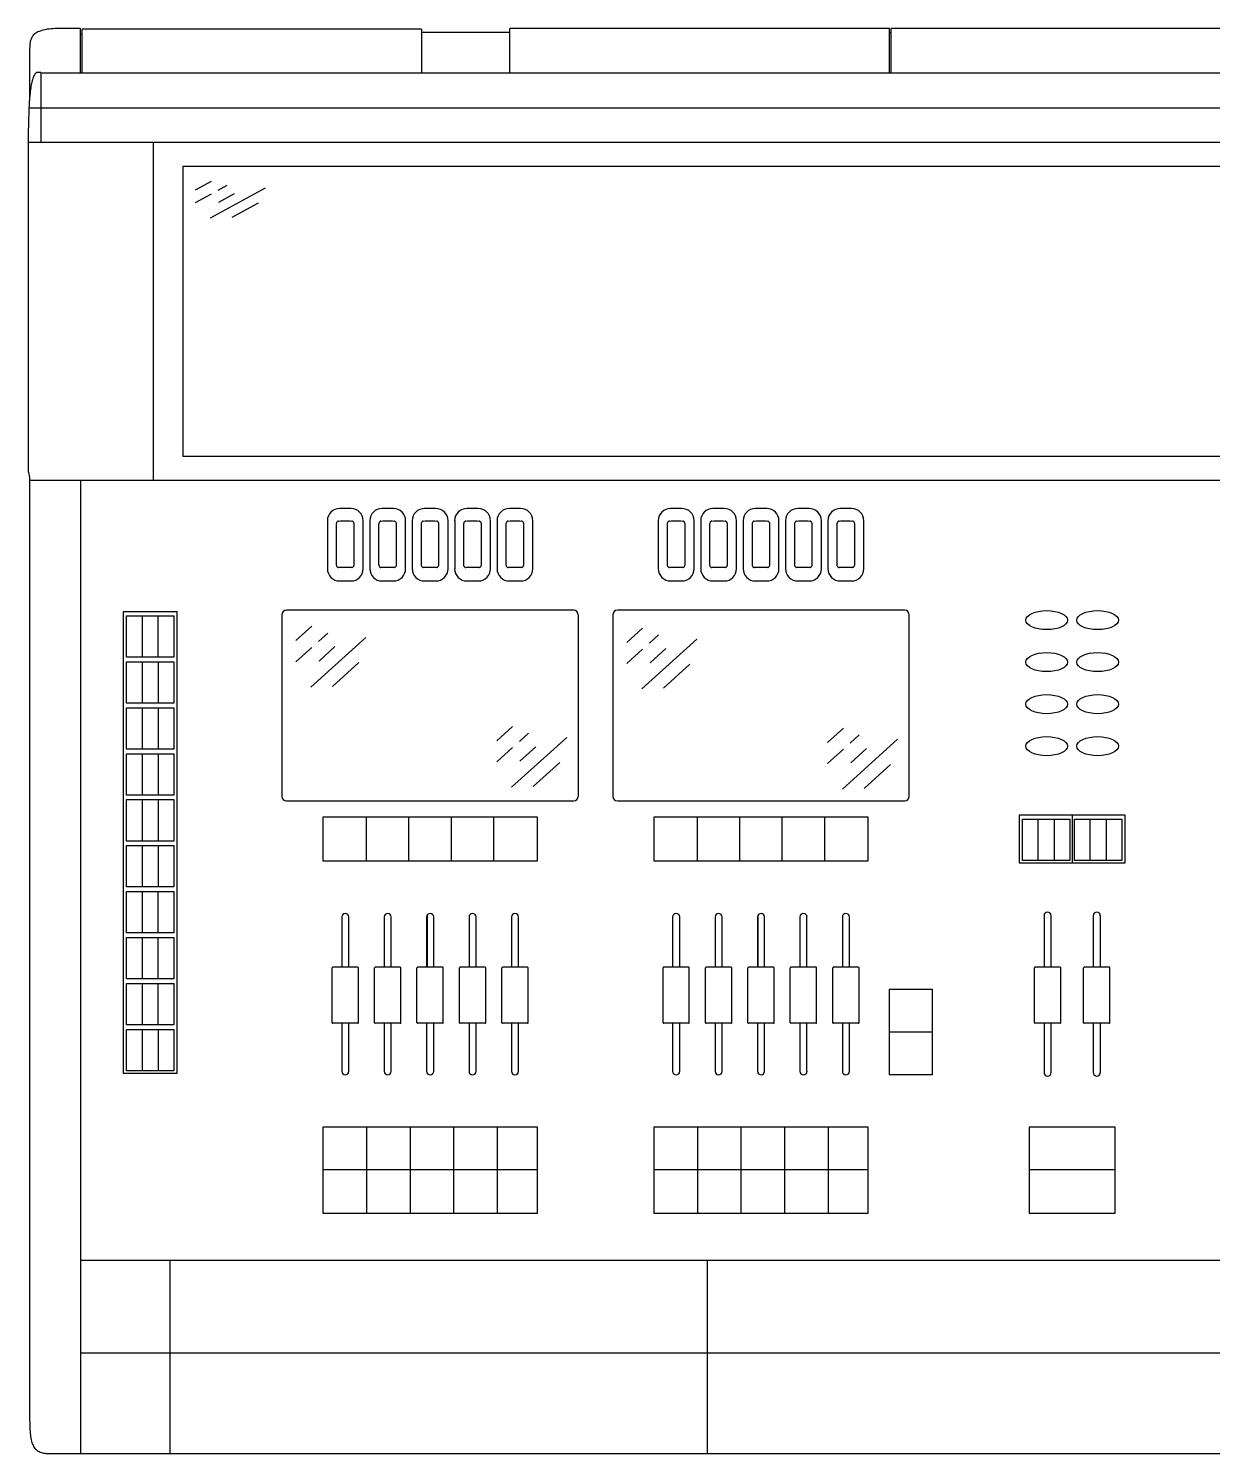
# Model space of a CAD drawing. Extents: x -49 to 275, y -8 to 142.
# Drawn here: x -11.56 to 9.37, y 20.09 to 45.28 of the extents above; entities that cross this region are included whole.
import ezdxf
from ezdxf.enums import TextEntityAlignment as Align

# ---------------------------------------------------------------- set-up
doc = ezdxf.new("R2010")
doc.units = 0
doc.header["$LTSCALE"] = 0.5
doc.header["$MEASUREMENT"] = 0
doc.layers.add('OBJECT', color=7, linetype='CONTINUOUS')
doc.layers.add('RISER', color=7, linetype='CONTINUOUS')
doc.styles.add('ARIAL', font='arial.ttf')

# ---------------------------------------------------------------- blocks, each defined once
blk = doc.blocks.new('*U47')
at = {"layer": 'RISER'}
for p, q in [((-23.08, 16.263), (-23.38, 16.263)), ((-23.08, 15.472), (-23.08, 16.263)), ((-23.08, 16.163), (-23.05, 16.163)), ((-17.05, 16.254), (-23.05, 16.254)), ((-23.05, 15.472), (-23.05, 16.254)), ((-17.05, 16.254), (-17.05, 15.472)), ((-15.491, 16.193), (-17.05, 16.193)), ((-8.781, 16.263), (-15.491, 16.263)), ((-15.491, 15.472), (-15.491, 16.263)), ((-8.781, 15.472), (-8.781, 16.263)), ((-8.781, 16.193), (-8.75, 16.193)), ((-8.75, 15.472), (-8.75, 16.263)), ((6.25, 16.263), (-8.75, 16.263)), ((-23.98, 15.913), (-23.98, 15.056)), ((-23.78, 15.486), (-23.85, 15.486)), ((-23.78, 15.486), (-23.78, 14.246)), ((23.75, 15.472), (-23.78, 15.472)), ((23.993, 14.853), (-23.993, 14.853)), ((-24, 8.425), (-24, 14.506)), ((24, 14.246), (-24, 14.246)), ((-21.798, 14.246), (-21.798, 8.281)), ((-0.524, 13.822), (-21.274, 13.822)), ((-21.274, 13.822), (-21.274, 8.705)), ((-21.047, 13.413), (-20.766, 13.565)), ((-20.784, 12.919), (-19.809, 13.448)), ((-20.647, 13.406), (-20.486, 13.493)), ((-20.637, 13.197), (-20.356, 13.349)), ((-21.047, 13.189), (-20.766, 13.341)), ((-20.401, 12.927), (-19.934, 13.18)), ((-21.274, 8.705), (-0.524, 8.705)), ((-24, 8.425), (-23.98, 8.328)), ((-23.98, 8.328), (-23.98, -8.328)), ((-23.98, 8.281), (23.98, 8.281)), ((-23.08, 8.281), (-23.08, -8.923)), ((-18.716, 7.565), (-18.716, 6.714)), ((-18.521, 7.557), (-18.487, 7.559)), ((-18.3, 7.779), (-18.5, 7.779)), ((-18.487, 7.559), (-18.317, 7.559)), ((-18.317, 7.559), (-18.282, 7.557)), ((-18.084, 6.714), (-18.084, 7.565)), ((-17.966, 7.565), (-17.966, 6.714)), ((-17.771, 7.557), (-17.737, 7.559)), ((-17.55, 7.779), (-17.75, 7.779)), ((-17.737, 7.559), (-17.567, 7.559)), ((-17.567, 7.559), (-17.532, 7.557)), ((-17.334, 6.714), (-17.334, 7.565)), ((-17.216, 7.565), (-17.216, 6.714)), ((-17.021, 7.557), (-16.987, 7.559)), ((-16.8, 7.779), (-17, 7.779)), ((-16.987, 7.559), (-16.817, 7.559)), ((-16.817, 7.559), (-16.782, 7.557)), ((-16.584, 6.714), (-16.584, 7.565)), ((-16.466, 7.565), (-16.466, 6.714)), ((-16.271, 7.557), (-16.237, 7.559)), ((-16.05, 7.779), (-16.25, 7.779)), ((-16.237, 7.559), (-16.067, 7.559)), ((-16.067, 7.559), (-16.032, 7.557)), ((-15.834, 6.714), (-15.834, 7.565)), ((-15.716, 7.565), (-15.716, 6.714)), ((-15.521, 7.557), (-15.487, 7.559)), ((-15.3, 7.779), (-15.499, 7.779)), ((-15.487, 7.559), (-15.317, 7.559)), ((-15.317, 7.559), (-15.282, 7.557)), ((-15.084, 6.714), (-15.084, 7.565)), ((-12.867, 7.565), (-12.867, 6.714)), ((-12.671, 7.557), (-12.637, 7.559)), ((-12.451, 7.779), (-12.65, 7.779)), ((-12.637, 7.559), (-12.467, 7.559)), ((-12.467, 7.559), (-12.432, 7.557)), ((-12.234, 6.714), (-12.234, 7.565)), ((-12.117, 7.565), (-12.117, 6.714)), ((-11.921, 7.557), (-11.887, 7.559)), ((-11.701, 7.779), (-11.9, 7.779)), ((-11.887, 7.559), (-11.717, 7.559)), ((-11.717, 7.559), (-11.682, 7.557)), ((-11.484, 6.714), (-11.484, 7.565)), ((-11.367, 7.565), (-11.367, 6.714)), ((-11.171, 7.557), (-11.137, 7.559)), ((-10.951, 7.779), (-11.15, 7.779)), ((-11.137, 7.559), (-10.967, 7.559)), ((-10.967, 7.559), (-10.932, 7.557)), ((-10.734, 6.714), (-10.734, 7.565)), ((-10.617, 7.565), (-10.617, 6.714)), ((-10.421, 7.557), (-10.387, 7.559)), ((-10.201, 7.779), (-10.4, 7.779)), ((-10.387, 7.559), (-10.217, 7.559)), ((-10.217, 7.559), (-10.182, 7.557)), ((-9.984, 6.714), (-9.984, 7.565)), ((-9.867, 7.565), (-9.867, 6.714)), ((-9.671, 7.557), (-9.637, 7.559)), ((-9.451, 7.779), (-9.65, 7.779)), ((-9.637, 7.559), (-9.467, 7.559)), ((-9.467, 7.559), (-9.432, 7.557)), ((-9.234, 6.714), (-9.234, 7.565)), ((-18.56, 7.5), (-18.56, 6.792)), ((-18.244, 6.792), (-18.244, 7.5)), ((-17.81, 7.5), (-17.81, 6.792)), ((-17.494, 6.792), (-17.494, 7.5)), ((-17.06, 7.5), (-17.06, 6.792)), ((-16.744, 6.792), (-16.744, 7.5)), ((-16.31, 7.5), (-16.31, 6.792)), ((-15.994, 6.792), (-15.994, 7.5)), ((-15.56, 7.5), (-15.56, 6.792)), ((-15.244, 6.792), (-15.244, 7.5)), ((-12.71, 7.5), (-12.71, 6.792)), ((-12.394, 6.792), (-12.394, 7.5)), ((-11.96, 7.5), (-11.96, 6.792)), ((-11.644, 6.792), (-11.644, 7.5)), ((-11.21, 7.5), (-11.21, 6.792)), ((-10.894, 6.792), (-10.894, 7.5)), ((-10.46, 7.5), (-10.46, 6.792)), ((-10.144, 6.792), (-10.144, 7.5)), ((-9.71, 7.5), (-9.71, 6.792)), ((-9.394, 6.792), (-9.394, 7.5)), ((-18.487, 6.736), (-18.521, 6.737)), ((-18.317, 6.736), (-18.487, 6.736)), ((-18.282, 6.737), (-18.317, 6.736)), ((-17.737, 6.736), (-17.771, 6.737)), ((-17.567, 6.736), (-17.737, 6.736)), ((-17.532, 6.737), (-17.567, 6.736)), ((-16.987, 6.736), (-17.021, 6.737)), ((-16.817, 6.736), (-16.987, 6.736)), ((-16.782, 6.737), (-16.817, 6.736)), ((-16.237, 6.736), (-16.271, 6.737)), ((-16.067, 6.736), (-16.237, 6.736)), ((-16.032, 6.737), (-16.067, 6.736)), ((-15.487, 6.736), (-15.521, 6.737)), ((-15.317, 6.736), (-15.487, 6.736)), ((-15.282, 6.737), (-15.317, 6.736)), ((-12.637, 6.736), (-12.671, 6.737)), ((-12.467, 6.736), (-12.637, 6.736)), ((-12.432, 6.737), (-12.467, 6.736)), ((-11.887, 6.736), (-11.921, 6.737)), ((-11.717, 6.736), (-11.887, 6.736)), ((-11.682, 6.737), (-11.717, 6.736)), ((-11.137, 6.736), (-11.171, 6.737)), ((-10.967, 6.736), (-11.137, 6.736)), ((-10.932, 6.737), (-10.967, 6.736)), ((-10.387, 6.736), (-10.421, 6.737)), ((-10.217, 6.736), (-10.387, 6.736)), ((-10.182, 6.737), (-10.217, 6.736)), ((-9.637, 6.736), (-9.671, 6.737)), ((-9.467, 6.736), (-9.637, 6.736)), ((-9.432, 6.737), (-9.467, 6.736)), ((-18.5, 6.499), (-18.3, 6.499)), ((-17.75, 6.499), (-17.55, 6.499)), ((-17, 6.499), (-16.8, 6.499)), ((-16.25, 6.499), (-16.05, 6.499)), ((-15.499, 6.499), (-15.3, 6.499)), ((-12.65, 6.499), (-12.451, 6.499)), ((-11.9, 6.499), (-11.701, 6.499)), ((-11.15, 6.499), (-10.951, 6.499)), ((-10.4, 6.499), (-10.201, 6.499)), ((-9.65, 6.499), (-9.451, 6.499)), ((-21.374, 5.951), (-22.325, 5.951)), ((-22.325, 5.951), (-22.325, -2.2)), ((-22.269, 5.882), (-21.431, 5.882)), ((-22.269, 5.151), (-22.269, 5.882)), ((-21.989, 5.882), (-21.989, 5.151)), ((-21.71, 5.151), (-21.71, 5.882)), ((-21.431, 5.882), (-21.431, 5.151)), ((-21.374, -2.2), (-21.374, 5.951)), ((-19.52, 5.901), (-19.52, 2.693)), ((-14.36, 5.981), (-19.44, 5.981)), ((-14.28, 2.693), (-14.28, 5.901)), ((-13.67, 5.901), (-13.67, 2.693)), ((-8.51, 5.981), (-13.59, 5.981)), ((-8.43, 2.693), (-8.43, 5.901)), ((-19.272, 5.444), (-18.992, 5.698)), ((-18.872, 5.432), (-18.711, 5.578)), ((-13.423, 5.413), (-13.143, 5.667)), ((-13.023, 5.401), (-12.862, 5.547)), ((-19.272, 5.071), (-18.992, 5.324)), ((-19.009, 4.621), (-18.034, 5.502)), ((-18.862, 5.084), (-18.582, 5.338)), ((-13.423, 5.04), (-13.143, 5.293)), ((-13.16, 4.59), (-12.185, 5.471)), ((-13.013, 5.053), (-12.733, 5.307)), ((-21.431, 5.151), (-22.269, 5.151)), ((-22.269, 5.07), (-21.431, 5.07)), ((-22.269, 4.339), (-22.269, 5.07)), ((-21.989, 5.153), (-21.989, 5.154)), ((-21.989, 5.07), (-21.989, 4.339)), ((-21.71, 5.154), (-21.71, 5.153)), ((-21.71, 5.07), (-21.71, 4.339)), ((-21.431, 5.07), (-21.431, 4.339)), ((-18.626, 4.635), (-18.159, 5.057)), ((-12.777, 4.604), (-12.31, 5.026)), ((-21.431, 4.339), (-22.269, 4.339)), ((-21.989, 4.341), (-21.989, 4.342)), ((-21.71, 4.342), (-21.71, 4.341)), ((-22.269, 4.258), (-21.431, 4.258)), ((-22.269, 3.527), (-22.269, 4.258)), ((-21.989, 4.258), (-21.989, 3.527)), ((-21.71, 4.258), (-21.71, 3.527)), ((-21.431, 4.258), (-21.431, 3.527)), ((-15.723, 3.675), (-15.442, 3.929)), ((-15.323, 3.663), (-15.162, 3.809)), ((-9.874, 3.644), (-9.593, 3.897)), ((-21.431, 3.527), (-22.269, 3.527)), ((-21.989, 3.529), (-21.989, 3.53)), ((-21.71, 3.53), (-21.71, 3.529)), ((-15.723, 3.301), (-15.442, 3.555)), ((-15.46, 2.852), (-14.485, 3.733)), ((-15.313, 3.315), (-15.033, 3.568)), ((-9.611, 2.821), (-8.636, 3.702)), ((-9.474, 3.632), (-9.313, 3.777)), ((-9.464, 3.284), (-9.184, 3.537)), ((-22.269, 3.446), (-21.431, 3.446)), ((-22.269, 2.715), (-22.269, 3.446)), ((-21.989, 3.446), (-21.989, 2.715)), ((-21.71, 3.446), (-21.71, 2.715)), ((-21.431, 3.446), (-21.431, 2.715)), ((-15.077, 2.866), (-14.61, 3.288)), ((-9.874, 3.27), (-9.593, 3.524)), ((-9.228, 2.834), (-8.761, 3.256)), ((-21.431, 2.715), (-22.269, 2.715)), ((-22.269, 2.634), (-21.431, 2.634)), ((-22.269, 1.903), (-22.269, 2.634)), ((-21.989, 2.717), (-21.989, 2.718)), ((-21.989, 2.634), (-21.989, 1.903)), ((-21.71, 2.718), (-21.71, 2.717)), ((-21.71, 2.634), (-21.71, 1.903)), ((-21.431, 2.634), (-21.431, 1.903)), ((-19.44, 2.614), (-14.36, 2.614)), ((-13.59, 2.614), (-8.51, 2.614)), ((-15.004, 2.322), (-18.796, 2.322)), ((-18.796, 2.322), (-18.796, 1.554)), ((-15.004, 1.554), (-15.004, 2.322)), ((-9.154, 2.322), (-12.946, 2.322)), ((-12.946, 2.322), (-12.946, 1.554)), ((-9.154, 1.554), (-9.154, 2.322)), ((-4.615, 2.359), (-6.485, 2.359)), ((-6.485, 2.359), (-6.485, 1.516)), ((-6.429, 2.29), (-5.591, 2.29)), ((-6.429, 1.559), (-6.429, 2.29)), ((-6.15, 1.559), (-6.15, 2.29)), ((-5.87, 2.29), (-5.87, 1.559)), ((-5.591, 2.29), (-5.591, 1.559)), ((-5.55, 2.359), (-5.55, 1.516)), ((-5.509, 2.29), (-4.671, 2.29)), ((-5.509, 1.559), (-5.509, 2.29)), ((-5.23, 1.559), (-5.23, 2.29)), ((-4.95, 2.29), (-4.95, 1.559)), ((-4.671, 2.29), (-4.671, 1.559)), ((-4.615, 1.516), (-4.615, 2.359)), ((-21.431, 1.903), (-22.269, 1.903)), ((-22.269, 1.822), (-21.431, 1.822)), ((-22.269, 1.091), (-22.269, 1.822)), ((-21.989, 1.905), (-21.989, 1.906)), ((-21.989, 1.822), (-21.989, 1.091)), ((-21.71, 1.906), (-21.71, 1.905)), ((-21.71, 1.822), (-21.71, 1.091)), ((-21.431, 1.822), (-21.431, 1.091)), ((-18.796, 1.554), (-15.004, 1.554)), ((-12.946, 1.554), (-9.154, 1.554)), ((-6.485, 1.516), (-4.615, 1.516)), ((-5.591, 1.559), (-6.429, 1.559)), ((-6.15, 1.562), (-6.15, 1.562)), ((-5.87, 1.562), (-5.87, 1.562)), ((-4.671, 1.559), (-5.509, 1.559)), ((-5.23, 1.562), (-5.23, 1.562)), ((-4.95, 1.562), (-4.95, 1.562)), ((-21.431, 1.091), (-22.269, 1.091)), ((-22.269, 1.01), (-21.431, 1.01)), ((-22.269, 0.279), (-22.269, 1.01)), ((-21.989, 1.093), (-21.989, 1.094)), ((-21.989, 1.01), (-21.989, 0.279)), ((-21.71, 1.094), (-21.71, 1.093)), ((-21.71, 0.279), (-21.71, 1.01)), ((-21.431, 1.01), (-21.431, 0.279)), ((-18.462, 0.562), (-18.462, -0.328)), ((-18.337, -0.328), (-18.337, 0.562)), ((-17.712, 0.562), (-17.712, -0.328)), ((-17.587, -0.328), (-17.587, 0.562)), ((-16.962, 0.562), (-16.962, -0.328)), ((-16.954, 0.592), (-16.954, -0.328)), ((-16.837, -0.328), (-16.837, 0.562)), ((-16.212, 0.562), (-16.212, -0.328)), ((-16.087, -0.328), (-16.087, 0.562)), ((-15.462, 0.562), (-15.462, -0.328)), ((-15.337, -0.328), (-15.337, 0.562)), ((-12.613, 0.562), (-12.613, -0.328)), ((-12.488, -0.328), (-12.488, 0.562)), ((-11.863, 0.562), (-11.863, -0.328)), ((-11.738, -0.328), (-11.738, 0.562)), ((-11.113, 0.562), (-11.113, -0.328)), ((-11.104, 0.592), (-11.104, -0.328)), ((-10.988, -0.328), (-10.988, 0.562)), ((-10.363, 0.562), (-10.363, -0.328)), ((-10.238, -0.328), (-10.238, 0.562)), ((-9.612, 0.562), (-9.612, -0.328)), ((-9.487, -0.328), (-9.487, 0.562)), ((-6.047, 0.584), (-6.047, -0.329)), ((-5.922, -0.329), (-5.922, 0.584)), ((-5.177, 0.584), (-5.177, -0.329)), ((-5.052, -0.329), (-5.052, 0.584)), ((-21.431, 0.279), (-22.269, 0.279)), ((-21.989, 0.281), (-21.989, 0.282)), ((-21.71, 0.282), (-21.71, 0.281)), ((-22.269, 0.198), (-21.431, 0.198)), ((-22.269, -0.533), (-22.269, 0.198)), ((-21.989, 0.198), (-21.989, -0.533)), ((-21.71, -0.533), (-21.71, 0.198)), ((-21.431, 0.198), (-21.431, -0.533)), ((-18.633, -1.308), (-18.633, -0.338)), ((-18.177, -0.328), (-18.623, -0.328)), ((-18.168, -1.308), (-18.168, -0.338)), ((-17.883, -1.308), (-17.883, -0.338)), ((-17.427, -0.328), (-17.873, -0.328)), ((-17.418, -1.308), (-17.418, -0.338)), ((-17.133, -1.308), (-17.133, -0.338)), ((-16.677, -0.328), (-17.123, -0.328)), ((-16.668, -1.308), (-16.668, -0.338)), ((-16.383, -1.308), (-16.383, -0.338)), ((-15.927, -0.328), (-16.373, -0.328)), ((-15.918, -1.308), (-15.918, -0.338)), ((-15.633, -1.308), (-15.633, -0.338)), ((-15.177, -0.328), (-15.623, -0.328)), ((-15.168, -1.308), (-15.168, -0.338)), ((-12.783, -1.308), (-12.783, -0.338)), ((-12.327, -0.328), (-12.773, -0.328)), ((-12.318, -1.308), (-12.318, -0.338)), ((-12.033, -1.308), (-12.033, -0.338)), ((-11.577, -0.328), (-12.023, -0.328)), ((-11.568, -1.308), (-11.568, -0.338)), ((-11.283, -1.308), (-11.283, -0.338)), ((-10.827, -0.328), (-11.273, -0.328)), ((-10.818, -1.308), (-10.818, -0.338)), ((-10.533, -1.308), (-10.533, -0.338)), ((-10.077, -0.328), (-10.523, -0.328)), ((-10.068, -1.308), (-10.068, -0.338)), ((-9.783, -1.308), (-9.783, -0.338)), ((-9.327, -0.328), (-9.773, -0.328)), ((-9.318, -1.308), (-9.318, -0.338)), ((-6.218, -1.309), (-6.218, -0.339)), ((-5.762, -0.329), (-6.208, -0.329)), ((-5.753, -1.309), (-5.753, -0.339)), ((-5.348, -1.309), (-5.348, -0.339)), ((-4.892, -0.329), (-5.338, -0.329)), ((-4.883, -1.309), (-4.883, -0.339)), ((-21.431, -0.533), (-22.269, -0.533)), ((-22.269, -0.614), (-21.431, -0.614)), ((-22.269, -1.345), (-22.269, -0.614)), ((-21.989, -0.531), (-21.989, -0.53)), ((-21.989, -0.614), (-21.989, -1.345)), ((-21.71, -0.53), (-21.71, -0.531)), ((-21.71, -1.345), (-21.71, -0.614)), ((-21.431, -0.614), (-21.431, -1.345)), ((-8.021, -0.723), (-8.787, -0.723)), ((-8.787, -0.723), (-8.787, -2.223)), ((-8.021, -2.223), (-8.021, -0.723)), ((-21.431, -1.345), (-22.269, -1.345)), ((-22.269, -1.426), (-21.431, -1.426)), ((-22.269, -2.157), (-22.269, -1.426)), ((-21.989, -1.343), (-21.989, -1.342)), ((-21.989, -1.426), (-21.989, -2.157)), ((-21.71, -1.342), (-21.71, -1.343)), ((-21.71, -1.426), (-21.71, -2.157)), ((-21.431, -1.426), (-21.431, -2.157)), ((-18.177, -1.318), (-18.623, -1.318)), ((-18.462, -1.318), (-18.462, -2.167)), ((-18.337, -2.167), (-18.337, -1.318)), ((-17.427, -1.318), (-17.873, -1.318)), ((-17.712, -1.318), (-17.712, -2.167)), ((-17.587, -2.167), (-17.587, -1.318)), ((-16.677, -1.318), (-17.123, -1.318)), ((-16.962, -1.318), (-16.962, -2.167)), ((-16.837, -2.167), (-16.837, -1.318)), ((-15.927, -1.318), (-16.373, -1.318)), ((-16.212, -1.318), (-16.212, -2.167)), ((-16.087, -2.167), (-16.087, -1.318)), ((-15.177, -1.318), (-15.623, -1.318)), ((-15.462, -1.318), (-15.462, -2.167)), ((-15.337, -2.167), (-15.337, -1.318)), ((-12.327, -1.318), (-12.773, -1.318)), ((-12.613, -1.318), (-12.613, -2.167)), ((-12.488, -2.167), (-12.488, -1.318)), ((-11.577, -1.318), (-12.023, -1.318)), ((-11.863, -1.318), (-11.863, -2.167)), ((-11.738, -2.167), (-11.738, -1.318)), ((-10.827, -1.318), (-11.273, -1.318)), ((-11.113, -1.318), (-11.113, -2.167)), ((-10.988, -2.167), (-10.988, -1.318)), ((-10.077, -1.318), (-10.523, -1.318)), ((-10.363, -1.318), (-10.363, -2.167)), ((-10.238, -2.167), (-10.238, -1.318)), ((-9.327, -1.318), (-9.773, -1.318)), ((-9.612, -1.318), (-9.612, -2.167)), ((-9.487, -2.167), (-9.487, -1.318)), ((-8.787, -1.47), (-8.021, -1.47)), ((-5.762, -1.319), (-6.208, -1.319)), ((-6.047, -1.319), (-6.047, -2.189)), ((-5.922, -2.189), (-5.922, -1.319)), ((-4.892, -1.319), (-5.338, -1.319)), ((-5.177, -1.319), (-5.177, -2.189)), ((-5.052, -2.189), (-5.052, -1.319)), ((-22.325, -2.2), (-21.374, -2.2)), ((-21.431, -2.157), (-22.269, -2.157)), ((-21.989, -2.155), (-21.989, -2.154)), ((-21.71, -2.154), (-21.71, -2.155)), ((-8.787, -2.223), (-8.021, -2.223)), ((-15.004, -3.155), (-18.796, -3.155)), ((-18.796, -3.155), (-18.796, -4.675)), ((-18.026, -3.155), (-18.026, -4.675)), ((-17.255, -3.155), (-17.255, -4.675)), ((-16.485, -3.155), (-16.485, -4.675)), ((-15.715, -3.155), (-15.715, -4.675)), ((-15.004, -4.675), (-15.004, -3.155)), ((-9.154, -3.155), (-12.946, -3.155)), ((-12.946, -3.155), (-12.946, -4.675)), ((-12.176, -3.155), (-12.176, -4.675)), ((-11.405, -3.155), (-11.405, -4.675)), ((-10.635, -3.155), (-10.635, -4.675)), ((-9.865, -3.155), (-9.865, -4.675)), ((-9.154, -4.675), (-9.154, -3.155)), ((-4.788, -3.155), (-6.312, -3.155)), ((-6.312, -3.155), (-6.312, -4.675)), ((-4.788, -4.675), (-4.788, -3.155)), ((-15.004, -3.911), (-18.796, -3.911)), ((-9.154, -3.911), (-12.946, -3.911)), ((-4.788, -3.911), (-6.312, -3.911)), ((-18.796, -4.675), (-15.004, -4.675)), ((-12.946, -4.675), (-9.154, -4.675)), ((-6.312, -4.675), (-4.788, -4.675)), ((-23.08, -5.507), (-1.01, -5.507)), ((-21.5, -5.507), (-21.5, -8.923)), ((-12, -5.507), (-12, -8.923)), ((23.98, -7.148), (-23.08, -7.148)), ((-23.63, -8.923), (23.63, -8.922))]:
    blk.add_line(p, q, dxfattribs=at)
for points in [[(-18.025, 1.554), (-18.025, 2.322)], [(-17.275, 1.554), (-17.275, 2.322)], [(-16.525, 1.554), (-16.525, 2.322)], [(-15.775, 1.554), (-15.775, 2.322)], [(-12.175, 1.554), (-12.175, 2.322)], [(-11.425, 1.554), (-11.425, 2.322)], [(-10.675, 1.554), (-10.675, 2.322)], [(-9.925, 1.554), (-9.925, 2.322)]]:
    blk.add_lwpolyline(points, dxfattribs=at)
for centre, radius, start, end in [((-18.501, 7.563), 0.216, 89.7212, 179.7185), ((-18.299, 7.563), 0.216, 0.2815, 90.2788), ((-17.751, 7.563), 0.216, 89.7212, 179.7185), ((-17.549, 7.563), 0.216, 0.2815, 90.2788), ((-17.001, 7.563), 0.216, 89.7212, 179.7185), ((-16.799, 7.563), 0.216, 0.2815, 90.2788), ((-16.251, 7.563), 0.216, 89.7212, 179.7185), ((-16.049, 7.563), 0.216, 0.2815, 90.2788), ((-15.501, 7.563), 0.216, 89.7212, 179.7185), ((-15.299, 7.563), 0.216, 0.2815, 90.2788), ((-12.651, 7.563), 0.216, 89.7212, 179.7185), ((-12.449, 7.563), 0.216, 0.2815, 90.2788), ((-11.901, 7.563), 0.216, 89.7212, 179.7185), ((-11.699, 7.563), 0.216, 0.2815, 90.2788), ((-11.151, 7.563), 0.216, 89.7212, 179.7185), ((-10.949, 7.563), 0.216, 0.2815, 90.2788), ((-10.401, 7.563), 0.216, 89.7212, 179.7185), ((-10.199, 7.563), 0.216, 0.2815, 90.2788), ((-9.651, 7.563), 0.216, 89.7212, 179.7185), ((-9.449, 7.563), 0.216, 0.2815, 90.2788), ((-18.501, 6.715), 0.216, 180.2815, 270.2788), ((-18.299, 6.715), 0.216, 269.7212, 359.7185), ((-17.751, 6.715), 0.216, 180.2815, 270.2788), ((-17.549, 6.715), 0.216, 269.7212, 359.7185), ((-17.001, 6.715), 0.216, 180.2815, 270.2788), ((-16.799, 6.715), 0.216, 269.7212, 359.7185), ((-16.251, 6.715), 0.216, 180.2815, 270.2788), ((-16.049, 6.715), 0.216, 269.7212, 359.7185), ((-15.501, 6.715), 0.216, 180.2815, 270.2788), ((-15.299, 6.715), 0.216, 269.7212, 359.7185), ((-12.651, 6.715), 0.216, 180.2815, 270.2788), ((-12.449, 6.715), 0.216, 269.7212, 359.7185), ((-11.901, 6.715), 0.216, 180.2815, 270.2788), ((-11.699, 6.715), 0.216, 269.7212, 359.7185), ((-11.151, 6.715), 0.216, 180.2815, 270.2788), ((-10.949, 6.715), 0.216, 269.7212, 359.7185), ((-10.401, 6.715), 0.216, 180.2815, 270.2788), ((-10.199, 6.715), 0.216, 269.7212, 359.7185), ((-9.651, 6.715), 0.216, 180.2815, 270.2788), ((-9.449, 6.715), 0.216, 269.7212, 359.7185), ((-19.44, 5.901), 0.0796, 89.7212, 179.7185), ((-14.36, 5.901), 0.0796, 0.2815, 90.2788), ((-13.59, 5.901), 0.0796, 89.7212, 179.7185), ((-8.51, 5.901), 0.0796, 0.2815, 90.2788), ((-19.44, 2.693), 0.0796, 180.2815, 270.2788), ((-14.36, 2.693), 0.0796, 269.7212, 359.7185), ((-13.59, 2.693), 0.0796, 180.2815, 270.2788), ((-8.51, 2.693), 0.0796, 269.7212, 359.7185), ((-18.4, 0.561), 0.0625, 0.4509, 179.5491), ((-17.65, 0.561), 0.0625, 0.4509, 179.5491), ((-16.9, 0.561), 0.0625, 0.4509, 179.5491), ((-16.15, 0.561), 0.0625, 0.4509, 179.5491), ((-15.4, 0.561), 0.0625, 0.4509, 179.5491), ((-12.55, 0.561), 0.0625, 0.4509, 179.5491), ((-11.8, 0.561), 0.0625, 0.4509, 179.5491), ((-11.05, 0.561), 0.0625, 0.4509, 179.5491), ((-10.3, 0.561), 0.0625, 0.4509, 179.5491), ((-9.55, 0.561), 0.0625, 0.4509, 179.5491), ((-5.985, 0.583), 0.0625, 0.4509, 179.5491), ((-5.115, 0.583), 0.0625, 0.4509, 179.5491), ((-18.4, -2.167), 0.0625, 180.4509, 359.5491), ((-17.65, -2.167), 0.0625, 180.4509, 359.5491), ((-16.9, -2.167), 0.0625, 180.4509, 359.5491), ((-16.15, -2.167), 0.0625, 180.4509, 359.5491), ((-15.4, -2.167), 0.0625, 180.4509, 359.5491), ((-12.55, -2.167), 0.0625, 180.4509, 359.5491), ((-11.8, -2.167), 0.0625, 180.4509, 359.5491), ((-11.05, -2.167), 0.0625, 180.4509, 359.5491), ((-10.3, -2.167), 0.0625, 180.4509, 359.5491), ((-9.55, -2.167), 0.0625, 180.4509, 359.5491), ((-5.985, -2.189), 0.0625, 180.4509, 359.5491), ((-5.115, -2.189), 0.0625, 180.4509, 359.5491)]:
    blk.add_arc(centre, radius, start, end, dxfattribs=at)
for centre in [(-6, 5.807), (-5.1, 5.807), (-6, 5.065), (-5.1, 5.065), (-6, 4.322), (-5.1, 4.322), (-6, 3.579), (-5.1, 3.579)]:
    blk.add_ellipse(centre, major_axis=(0.37, 0), ratio=0.454988, dxfattribs=at)
for centre, major_axis, start_param, end_param in [((-18.622, -0.338), (-0.00545, 0.00849), 5.716861, 7.278569), ((-18.178, -0.338), (0.00545, 0.00849), 5.287801, 6.849509), ((-17.872, -0.338), (-0.00545, 0.00849), 5.716861, 7.278569), ((-17.428, -0.338), (0.00545, 0.00849), 5.287801, 6.849509), ((-17.122, -0.338), (-0.00545, 0.00849), 5.716861, 7.278569), ((-16.678, -0.338), (0.00545, 0.00849), 5.287801, 6.849509), ((-16.372, -0.338), (-0.00545, 0.00849), 5.716861, 7.278569), ((-15.928, -0.338), (0.00545, 0.00849), 5.287801, 6.849509), ((-15.622, -0.338), (-0.00545, 0.00849), 5.716861, 7.278569), ((-15.178, -0.338), (0.00545, 0.00849), 5.287801, 6.849509), ((-12.772, -0.338), (-0.00545, 0.00849), 5.716861, 7.278569), ((-12.328, -0.338), (0.00545, 0.00849), 5.287801, 6.849509), ((-12.022, -0.338), (-0.00545, 0.00849), 5.716861, 7.278569), ((-11.578, -0.338), (0.00545, 0.00849), 5.287801, 6.849509), ((-11.272, -0.338), (-0.00545, 0.00849), 5.716861, 7.278569), ((-10.828, -0.338), (0.00545, 0.00849), 5.287801, 6.849509), ((-10.522, -0.338), (-0.00545, 0.00849), 5.716861, 7.278569), ((-10.078, -0.338), (0.00545, 0.00849), 5.287801, 6.849509), ((-9.772, -0.338), (-0.00545, 0.00849), 5.716861, 7.278569), ((-9.328, -0.338), (0.00545, 0.00849), 5.287801, 6.849509), ((-6.207, -0.339), (-0.00545, 0.00849), 5.716861, 7.278569), ((-5.763, -0.339), (0.00545, 0.00849), 5.287801, 6.849509), ((-5.337, -0.339), (-0.00545, 0.00849), 5.716861, 7.278569), ((-4.893, -0.339), (0.00545, 0.00849), 5.287801, 6.849509), ((-18.622, -1.308), (0.00545, 0.00849), 2.146208, 3.707917), ((-18.178, -1.308), (-0.00545, 0.00849), 2.575269, 4.136977), ((-17.872, -1.308), (0.00545, 0.00849), 2.146208, 3.707917), ((-17.428, -1.308), (-0.00545, 0.00849), 2.575269, 4.136977), ((-17.122, -1.308), (0.00545, 0.00849), 2.146208, 3.707917), ((-16.678, -1.308), (-0.00545, 0.00849), 2.575269, 4.136977), ((-16.372, -1.308), (0.00545, 0.00849), 2.146208, 3.707917), ((-15.928, -1.308), (-0.00545, 0.00849), 2.575269, 4.136977), ((-15.622, -1.308), (0.00545, 0.00849), 2.146208, 3.707917), ((-15.178, -1.308), (-0.00545, 0.00849), 2.575269, 4.136977), ((-12.772, -1.308), (0.00545, 0.00849), 2.146208, 3.707917), ((-12.328, -1.308), (-0.00545, 0.00849), 2.575269, 4.136977), ((-12.022, -1.308), (0.00545, 0.00849), 2.146208, 3.707917), ((-11.578, -1.308), (-0.00545, 0.00849), 2.575269, 4.136977), ((-11.272, -1.308), (0.00545, 0.00849), 2.146208, 3.707917), ((-10.828, -1.308), (-0.00545, 0.00849), 2.575269, 4.136977), ((-10.522, -1.308), (0.00545, 0.00849), 2.146208, 3.707917), ((-10.078, -1.308), (-0.00545, 0.00849), 2.575269, 4.136977), ((-9.772, -1.308), (0.00545, 0.00849), 2.146208, 3.707917), ((-9.328, -1.308), (-0.00545, 0.00849), 2.575269, 4.136977), ((-6.207, -1.309), (0.00545, 0.00849), 2.146208, 3.707917), ((-5.763, -1.309), (-0.00545, 0.00849), 2.575269, 4.136977), ((-5.337, -1.309), (0.00545, 0.00849), 2.146208, 3.707917), ((-4.893, -1.309), (-0.00545, 0.00849), 2.575269, 4.136977)]:
    blk.add_ellipse(centre, major_axis=major_axis, ratio=0.990056, start_param=start_param, end_param=end_param, dxfattribs=at)
for points, knots in [([(-23.38, 16.263), (-23.429, 16.263), (-23.527, 16.263), (-23.673, 16.253), (-23.797, 16.224), (-23.888, 16.176), (-23.944, 16.112), (-23.969, 16.041), (-23.979, 15.972), (-23.98, 15.932), (-23.98, 15.913), (-23.98, 15.913)], [0, 0, 0, 0, 0.181912, 0.363659, 0.542983, 0.650148, 0.741059, 0.849563, 0.927548, 0.999997, 1, 1, 1, 1]), ([(-23.85, 15.486), (-23.853, 15.486), (-23.858, 15.485), (-23.867, 15.48), (-23.882, 15.468), (-23.909, 15.428), (-23.932, 15.359), (-23.955, 15.261), (-23.971, 15.155), (-23.98, 15.06), (-23.986, 14.981), (-23.99, 14.923), (-23.993, 14.859), (-23.996, 14.773), (-23.999, 14.652), (-24, 14.558), (-24, 14.506)], [0, 0, 0, 0, 0.007414, 0.014909, 0.029969, 0.060177, 0.150755, 0.241314, 0.361563, 0.479667, 0.545789, 0.599399, 0.649159, 0.731881, 0.850279, 1, 1, 1, 1]), ([(-18.521, 7.557), (-18.525, 7.556), (-18.533, 7.554), (-18.544, 7.546), (-18.554, 7.532), (-18.56, 7.515), (-18.56, 7.504), (-18.56, 7.5)], [0, 0, 0, 0, 0.158246, 0.315479, 0.5492, 0.845795, 1, 1, 1, 1]), ([(-18.244, 7.5), (-18.244, 7.507), (-18.245, 7.521), (-18.254, 7.539), (-18.266, 7.551), (-18.275, 7.556), (-18.281, 7.556), (-18.282, 7.557)], [0, 0, 0, 0, 0.26831, 0.578036, 0.772279, 0.928087, 1, 1, 1, 1]), ([(-17.771, 7.557), (-17.775, 7.556), (-17.783, 7.554), (-17.794, 7.546), (-17.804, 7.532), (-17.81, 7.515), (-17.81, 7.504), (-17.81, 7.5)], [0, 0, 0, 0, 0.158246, 0.315479, 0.5492, 0.845795, 1, 1, 1, 1]), ([(-17.494, 7.5), (-17.494, 7.507), (-17.495, 7.521), (-17.504, 7.539), (-17.516, 7.551), (-17.525, 7.556), (-17.531, 7.556), (-17.532, 7.557)], [0, 0, 0, 0, 0.26831, 0.578036, 0.772279, 0.928087, 1, 1, 1, 1]), ([(-17.021, 7.557), (-17.025, 7.556), (-17.033, 7.554), (-17.044, 7.546), (-17.054, 7.532), (-17.06, 7.515), (-17.06, 7.504), (-17.06, 7.5)], [0, 0, 0, 0, 0.158246, 0.315479, 0.5492, 0.845795, 1, 1, 1, 1]), ([(-16.744, 7.5), (-16.744, 7.507), (-16.745, 7.521), (-16.754, 7.539), (-16.766, 7.551), (-16.775, 7.556), (-16.781, 7.556), (-16.782, 7.557)], [0, 0, 0, 0, 0.26831, 0.578036, 0.772279, 0.928087, 1, 1, 1, 1]), ([(-16.271, 7.557), (-16.275, 7.556), (-16.283, 7.554), (-16.294, 7.546), (-16.304, 7.532), (-16.31, 7.515), (-16.31, 7.504), (-16.31, 7.5)], [0, 0, 0, 0, 0.158246, 0.315479, 0.5492, 0.845795, 1, 1, 1, 1]), ([(-15.994, 7.5), (-15.994, 7.507), (-15.995, 7.521), (-16.004, 7.539), (-16.016, 7.551), (-16.025, 7.556), (-16.031, 7.556), (-16.032, 7.557)], [0, 0, 0, 0, 0.26831, 0.578036, 0.772279, 0.928087, 1, 1, 1, 1]), ([(-15.521, 7.557), (-15.525, 7.556), (-15.533, 7.554), (-15.544, 7.546), (-15.554, 7.532), (-15.56, 7.515), (-15.56, 7.504), (-15.56, 7.5)], [0, 0, 0, 0, 0.158246, 0.315479, 0.5492, 0.845795, 1, 1, 1, 1]), ([(-15.244, 7.5), (-15.244, 7.507), (-15.245, 7.521), (-15.254, 7.539), (-15.266, 7.551), (-15.275, 7.556), (-15.281, 7.556), (-15.282, 7.557)], [0, 0, 0, 0, 0.26831, 0.578036, 0.772279, 0.928087, 1, 1, 1, 1]), ([(-12.671, 7.557), (-12.675, 7.556), (-12.683, 7.554), (-12.694, 7.546), (-12.704, 7.532), (-12.71, 7.515), (-12.71, 7.504), (-12.71, 7.5)], [0, 0, 0, 0, 0.158246, 0.315479, 0.5492, 0.845795, 1, 1, 1, 1]), ([(-12.394, 7.5), (-12.394, 7.507), (-12.395, 7.521), (-12.404, 7.539), (-12.416, 7.551), (-12.425, 7.556), (-12.431, 7.556), (-12.432, 7.557)], [0, 0, 0, 0, 0.26831, 0.578036, 0.772279, 0.928087, 1, 1, 1, 1]), ([(-11.921, 7.557), (-11.925, 7.556), (-11.933, 7.554), (-11.944, 7.546), (-11.954, 7.532), (-11.96, 7.515), (-11.96, 7.504), (-11.96, 7.5)], [0, 0, 0, 0, 0.158246, 0.315479, 0.5492, 0.845795, 1, 1, 1, 1]), ([(-11.644, 7.5), (-11.644, 7.507), (-11.645, 7.521), (-11.654, 7.539), (-11.666, 7.551), (-11.675, 7.556), (-11.681, 7.556), (-11.682, 7.557)], [0, 0, 0, 0, 0.26831, 0.578036, 0.772279, 0.928087, 1, 1, 1, 1]), ([(-11.171, 7.557), (-11.175, 7.556), (-11.183, 7.554), (-11.194, 7.546), (-11.204, 7.532), (-11.21, 7.515), (-11.21, 7.504), (-11.21, 7.5)], [0, 0, 0, 0, 0.158246, 0.315479, 0.5492, 0.845795, 1, 1, 1, 1]), ([(-10.894, 7.5), (-10.894, 7.507), (-10.895, 7.521), (-10.904, 7.539), (-10.916, 7.551), (-10.925, 7.556), (-10.931, 7.556), (-10.932, 7.557)], [0, 0, 0, 0, 0.26831, 0.578036, 0.772279, 0.928087, 1, 1, 1, 1]), ([(-10.421, 7.557), (-10.425, 7.556), (-10.433, 7.554), (-10.444, 7.546), (-10.454, 7.532), (-10.46, 7.515), (-10.46, 7.504), (-10.46, 7.5)], [0, 0, 0, 0, 0.158246, 0.315479, 0.5492, 0.845795, 1, 1, 1, 1]), ([(-10.144, 7.5), (-10.144, 7.507), (-10.145, 7.521), (-10.154, 7.539), (-10.166, 7.551), (-10.175, 7.556), (-10.181, 7.556), (-10.182, 7.557)], [0, 0, 0, 0, 0.26831, 0.578036, 0.772279, 0.928087, 1, 1, 1, 1]), ([(-9.671, 7.557), (-9.675, 7.556), (-9.683, 7.554), (-9.694, 7.546), (-9.704, 7.532), (-9.71, 7.515), (-9.71, 7.504), (-9.71, 7.5)], [0, 0, 0, 0, 0.158246, 0.315479, 0.5492, 0.845795, 1, 1, 1, 1]), ([(-9.394, 7.5), (-9.394, 7.507), (-9.395, 7.521), (-9.404, 7.539), (-9.416, 7.551), (-9.425, 7.556), (-9.431, 7.556), (-9.432, 7.557)], [0, 0, 0, 0, 0.26831, 0.578036, 0.772279, 0.928087, 1, 1, 1, 1]), ([(-18.56, 6.792), (-18.56, 6.785), (-18.559, 6.771), (-18.55, 6.754), (-18.538, 6.743), (-18.529, 6.738), (-18.523, 6.738), (-18.521, 6.737)], [0, 0, 0, 0, 0.26831, 0.578036, 0.772279, 0.928087, 1, 1, 1, 1]), ([(-18.282, 6.737), (-18.279, 6.738), (-18.271, 6.74), (-18.26, 6.747), (-18.25, 6.761), (-18.244, 6.777), (-18.244, 6.788), (-18.244, 6.792)], [0, 0, 0, 0, 0.1582464, 0.315479, 0.5492005, 0.8457947, 1, 1, 1, 1]), ([(-17.81, 6.792), (-17.81, 6.785), (-17.809, 6.771), (-17.8, 6.754), (-17.788, 6.743), (-17.779, 6.738), (-17.773, 6.738), (-17.771, 6.737)], [0, 0, 0, 0, 0.26831, 0.578036, 0.772279, 0.928087, 1, 1, 1, 1]), ([(-17.532, 6.737), (-17.529, 6.738), (-17.521, 6.74), (-17.51, 6.747), (-17.5, 6.761), (-17.494, 6.777), (-17.494, 6.788), (-17.494, 6.792)], [0, 0, 0, 0, 0.1582464, 0.315479, 0.5492005, 0.8457947, 1, 1, 1, 1]), ([(-17.06, 6.792), (-17.06, 6.785), (-17.059, 6.771), (-17.05, 6.754), (-17.038, 6.743), (-17.029, 6.738), (-17.023, 6.738), (-17.021, 6.737)], [0, 0, 0, 0, 0.26831, 0.578036, 0.772279, 0.928087, 1, 1, 1, 1]), ([(-16.782, 6.737), (-16.779, 6.738), (-16.771, 6.74), (-16.76, 6.747), (-16.75, 6.761), (-16.744, 6.777), (-16.744, 6.788), (-16.744, 6.792)], [0, 0, 0, 0, 0.1582464, 0.315479, 0.5492005, 0.8457947, 1, 1, 1, 1]), ([(-16.31, 6.792), (-16.31, 6.785), (-16.309, 6.771), (-16.3, 6.754), (-16.288, 6.743), (-16.279, 6.738), (-16.273, 6.738), (-16.271, 6.737)], [0, 0, 0, 0, 0.26831, 0.578036, 0.772279, 0.928087, 1, 1, 1, 1]), ([(-16.032, 6.737), (-16.029, 6.738), (-16.021, 6.74), (-16.01, 6.747), (-16, 6.761), (-15.994, 6.777), (-15.994, 6.788), (-15.994, 6.792)], [0, 0, 0, 0, 0.1582464, 0.315479, 0.5492005, 0.8457947, 1, 1, 1, 1]), ([(-15.56, 6.792), (-15.56, 6.785), (-15.559, 6.771), (-15.55, 6.754), (-15.538, 6.743), (-15.529, 6.738), (-15.523, 6.738), (-15.521, 6.737)], [0, 0, 0, 0, 0.26831, 0.578036, 0.772279, 0.928087, 1, 1, 1, 1]), ([(-15.282, 6.737), (-15.279, 6.738), (-15.271, 6.74), (-15.26, 6.747), (-15.25, 6.761), (-15.244, 6.777), (-15.244, 6.788), (-15.244, 6.792)], [0, 0, 0, 0, 0.1582464, 0.315479, 0.5492005, 0.8457947, 1, 1, 1, 1]), ([(-12.71, 6.792), (-12.71, 6.785), (-12.709, 6.771), (-12.7, 6.754), (-12.688, 6.743), (-12.679, 6.738), (-12.673, 6.738), (-12.671, 6.737)], [0, 0, 0, 0, 0.26831, 0.578036, 0.772279, 0.928087, 1, 1, 1, 1]), ([(-12.432, 6.737), (-12.429, 6.738), (-12.421, 6.74), (-12.41, 6.747), (-12.4, 6.761), (-12.394, 6.777), (-12.394, 6.788), (-12.394, 6.792)], [0, 0, 0, 0, 0.1582464, 0.315479, 0.5492005, 0.8457947, 1, 1, 1, 1]), ([(-11.96, 6.792), (-11.96, 6.785), (-11.959, 6.771), (-11.95, 6.754), (-11.938, 6.743), (-11.929, 6.738), (-11.923, 6.738), (-11.921, 6.737)], [0, 0, 0, 0, 0.26831, 0.578036, 0.772279, 0.928087, 1, 1, 1, 1]), ([(-11.682, 6.737), (-11.679, 6.738), (-11.671, 6.74), (-11.66, 6.747), (-11.65, 6.761), (-11.644, 6.777), (-11.644, 6.788), (-11.644, 6.792)], [0, 0, 0, 0, 0.1582464, 0.315479, 0.5492005, 0.8457947, 1, 1, 1, 1]), ([(-11.21, 6.792), (-11.21, 6.785), (-11.209, 6.771), (-11.2, 6.754), (-11.188, 6.743), (-11.179, 6.738), (-11.173, 6.738), (-11.171, 6.737)], [0, 0, 0, 0, 0.26831, 0.578036, 0.772279, 0.928087, 1, 1, 1, 1]), ([(-10.932, 6.737), (-10.929, 6.738), (-10.921, 6.74), (-10.91, 6.747), (-10.9, 6.761), (-10.894, 6.777), (-10.894, 6.788), (-10.894, 6.792)], [0, 0, 0, 0, 0.1582464, 0.315479, 0.5492005, 0.8457947, 1, 1, 1, 1]), ([(-10.46, 6.792), (-10.46, 6.785), (-10.459, 6.771), (-10.45, 6.754), (-10.438, 6.743), (-10.429, 6.738), (-10.423, 6.738), (-10.421, 6.737)], [0, 0, 0, 0, 0.26831, 0.578036, 0.772279, 0.928087, 1, 1, 1, 1]), ([(-10.182, 6.737), (-10.179, 6.738), (-10.171, 6.74), (-10.16, 6.747), (-10.15, 6.761), (-10.144, 6.777), (-10.144, 6.788), (-10.144, 6.792)], [0, 0, 0, 0, 0.1582464, 0.315479, 0.5492005, 0.8457947, 1, 1, 1, 1]), ([(-9.71, 6.792), (-9.71, 6.785), (-9.709, 6.771), (-9.7, 6.754), (-9.688, 6.743), (-9.679, 6.738), (-9.673, 6.738), (-9.671, 6.737)], [0, 0, 0, 0, 0.26831, 0.578036, 0.772279, 0.928087, 1, 1, 1, 1]), ([(-9.432, 6.737), (-9.429, 6.738), (-9.421, 6.74), (-9.41, 6.747), (-9.4, 6.761), (-9.394, 6.777), (-9.394, 6.788), (-9.394, 6.792)], [0, 0, 0, 0, 0.1582464, 0.315479, 0.5492005, 0.8457947, 1, 1, 1, 1]), ([(-23.98, -8.328), (-23.979, -8.4), (-23.978, -8.508), (-23.961, -8.652), (-23.936, -8.752), (-23.893, -8.832), (-23.83, -8.886), (-23.758, -8.912), (-23.69, -8.921), (-23.649, -8.922), (-23.63, -8.922)], [0, 0, 0, 0, 0.2691321, 0.4069799, 0.5441261, 0.6516029, 0.7422618, 0.8497452, 0.9286482, 1, 1, 1, 1])]:
    blk.add_open_spline(points, degree=3, knots=knots, dxfattribs=at)
at = {"layer": 'RISER', "color": 1, "style": 'ARIAL'}
blk.add_attdef('STATIONID', text='', height=0.688, dxfattribs=at).set_placement((0, 17.891), align=Align.CENTER)
blk.add_attdef('DRAWINGREF', text='', height=0.688, dxfattribs=at).set_placement((0, -9.423), align=Align.TOP_CENTER)

msp = doc.modelspace()

# ---------------------------------------------------------------- block references
at = {"layer": 'OBJECT'}
msp.add_blockref('*U47', (12.44, 29.015), dxfattribs=at)

doc.saveas('drawing.dxf')
